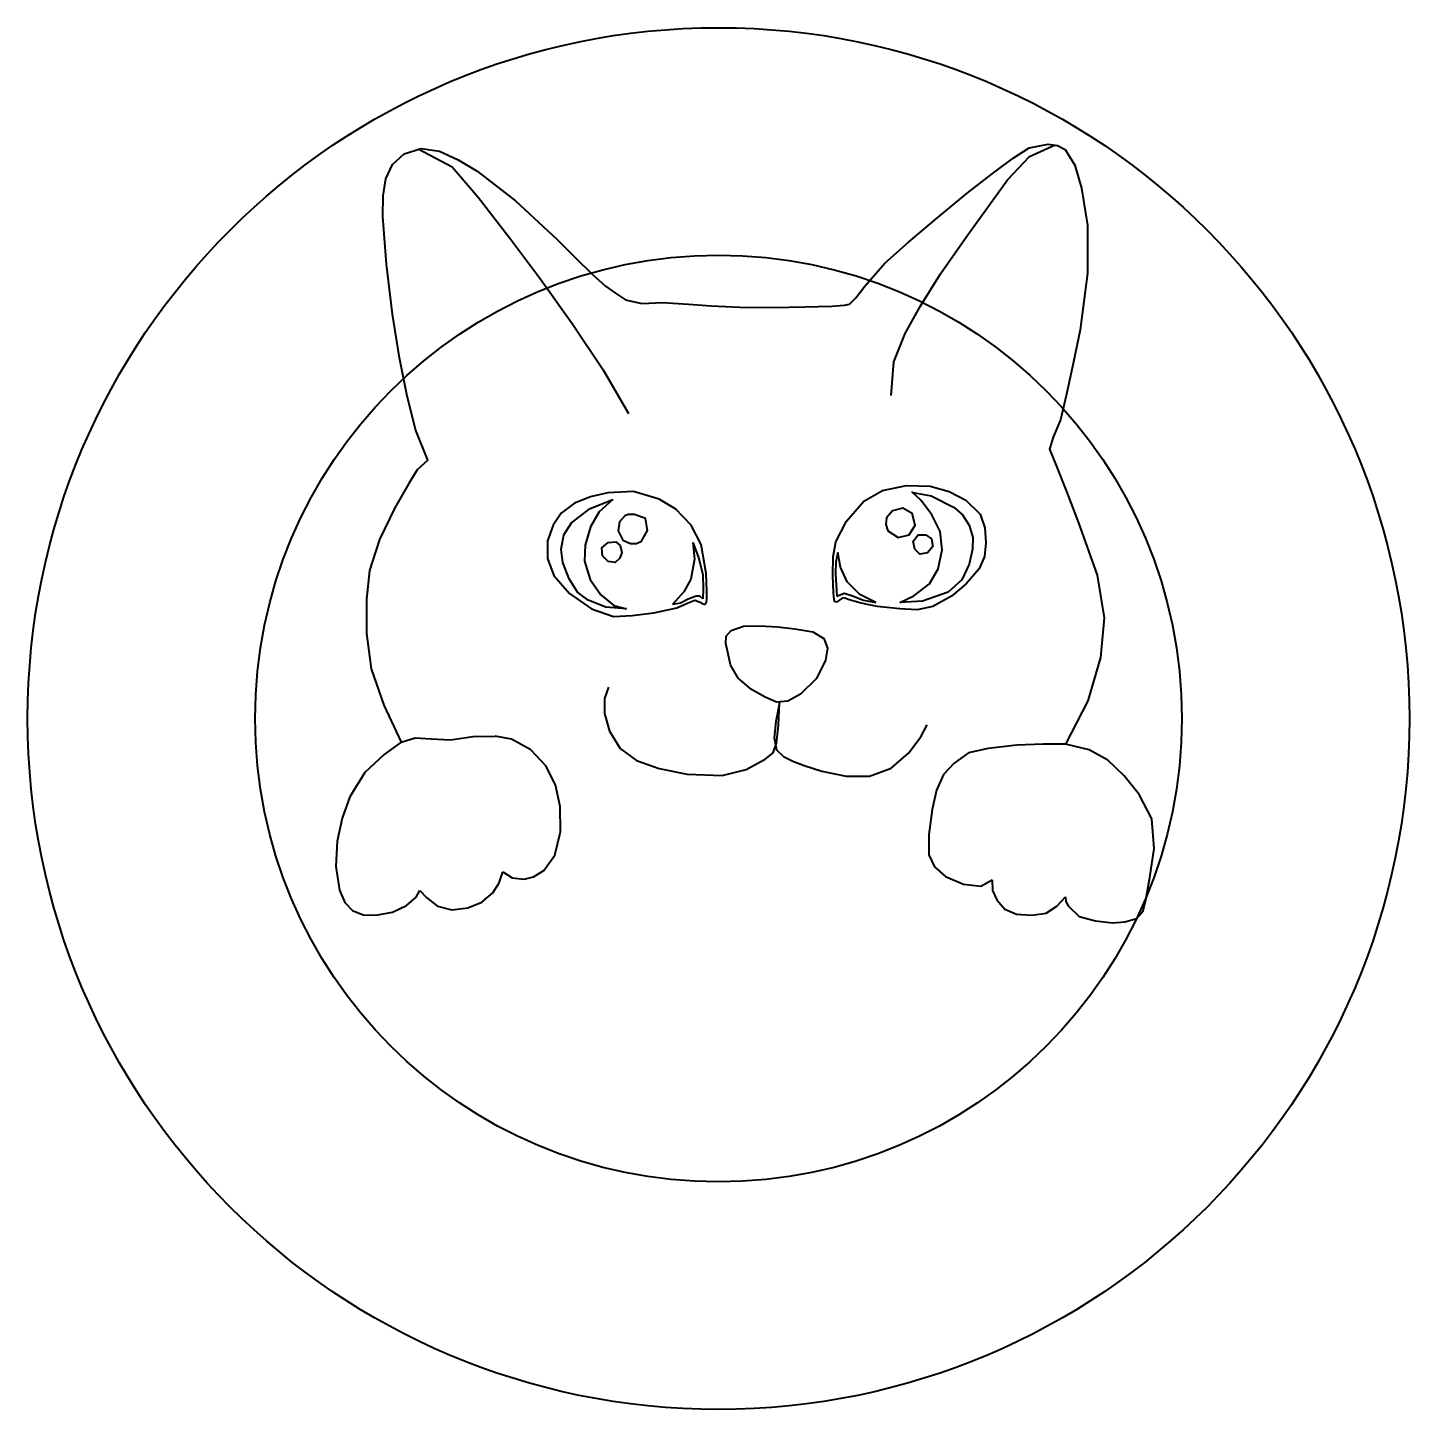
# Model space of a CAD drawing. Header units: millimetres. Extents: x -122 to 43, y -133 to 32.
import ezdxf

# ---------------------------------------------------------------- set-up
doc = ezdxf.new("R2010")
doc.units = ezdxf.units.MM
doc.layers.add('ModelSketch_Visible', color=7, linetype='Continuous', lineweight=40)

msp = doc.modelspace()

# ---------------------------------------------------------------- linework, layer by layer
at = {"layer": 'ModelSketch_Visible'}
for points in [[(-74.27, -19.8), (-75.75, -16.15), (-76.77, -11.96), (-77.63, -7.58), (-78.47, -2.37), (-79.2, 3.6), (-79.63, 9.3), (-79.6, 11.75), (-79.27, 13.81), (-78.47, 15.49), (-77.09, 16.76), (-75.08, 17.41), (-72.89, 17.08), (-70.64, 16.08), (-68.38, 14.7), (-63.79, 11.17), (-58.84, 6.58), (-56.63, 4.37), (-54.62, 2.39), (-53.05, 0.97), (-51.85, 0.15), (-50.64, -0.66), (-48.71, -1.12), (-46.22, -1), (-43.12, -1.17), (-40.41, -1.38), (-37.01, -1.53), (-33.08, -1.57), (-29.2, -1.51), (-26, -1.4), (-24.49, -1.29), (-23.88, -1.19), (-23.13, -0.41), (-22.06, 0.97), (-19.66, 3.7), (-16.84, 6.21), (-13.55, 9.01), (-9.83, 12.1), (-6.86, 14.4), (-4.32, 16.28), (-2.41, 17.5), (-0.15, 17.95), (0.96, 17.78), (1.88, 17.28), (3.04, 15.44), (3.83, 12.67), (4.55, 8.25), (4.56, 2.51), (3.66, -4.25), (2.83, -8.26), (2.03, -11.94), (1.33, -14.99), (0.44, -17.08), (0.02, -18.51), (0.81, -20.46), (2.03, -23.54), (3.48, -27.31), (5.7, -33.55), (6.54, -38.64), (6.11, -43.39), (4.57, -48.56), (1.93, -53.73)], [(-75.4, 17.38), (-71.35, 15.21), (-68.27, 11.61), (-64.6, 6.87), (-60.89, 1.92), (-57.01, -3.48), (-53.31, -9.01), (-50.31, -14.25)], [(-18.92, -12.09), (-18.61, -8.07), (-17.25, -4.68), (-15.43, -1.47), (-13.04, 2.45), (-9.89, 6.94), (-7.28, 10.53), (-5.01, 13.67), (-2.37, 16.46), (0.69, 17.85)], [(-74.27, -19.8), (-75.52, -20.98), (-76.55, -22.6), (-78.19, -25.52), (-80.05, -29.3), (-81.22, -33.01), (-81.6, -36.44), (-81.61, -40.51), (-81.04, -44.73), (-79.54, -49.08), (-77.47, -53.49)], [(-25.52, -36.78), (-25.65, -36.69), (-25.73, -36.46), (-25.81, -35.66), (-25.87, -33.54), (-25.83, -31.36), (-25.52, -29.58), (-24.23, -27.09), (-22.18, -24.72), (-19.93, -23.44), (-17.09, -22.83), (-14.24, -22.93), (-11.99, -23.54), (-10.01, -24.6), (-8.28, -26.27), (-7.72, -27.88), (-7.61, -29.68), (-7.75, -31.32), (-8.4, -32.8), (-9.94, -34.58), (-11.71, -36.06), (-13.94, -37.3), (-15.8, -37.7), (-17.89, -37.59), (-20.57, -37.29), (-22.49, -36.91), (-23.93, -36.5), (-24.43, -36.31), (-24.7, -36.27), (-25.17, -36.6), (-25.38, -36.74), (-25.52, -36.78)], [(-41.11, -37.01), (-40.99, -36.79), (-40.93, -36.48), (-40.93, -35.5), (-41.03, -33.35), (-41.62, -29.91), (-42.82, -27.6), (-44.65, -25.68), (-46.64, -24.49), (-49.69, -23.57), (-52.76, -23.72), (-54.85, -24.2), (-56.73, -24.96), (-58.32, -26.15), (-59.3, -27.59), (-59.98, -29.47), (-59.96, -31.58), (-59.2, -33.58), (-57.33, -35.74), (-54.72, -37.56), (-52.1, -38.5), (-49.85, -38.39), (-47.27, -38.07), (-44.52, -37.46), (-43.18, -36.87), (-42.37, -36.56), (-41.72, -36.77), (-41.39, -36.97), (-41.24, -37.03), (-41.11, -37.01)], [(-50.54, -37.59), (-53, -37.39), (-55.12, -36.54), (-56.39, -35.59), (-57.39, -34), (-58.12, -32.03), (-58.32, -30.46), (-58, -28.72), (-57.09, -27.32), (-54.89, -25.58), (-52.18, -24.52)], [(-52.18, -24.52), (-53.81, -25.97), (-54.85, -27.8), (-55.47, -29.96), (-55.53, -31.9), (-54.89, -34.07), (-53.61, -35.89), (-52.06, -37.18), (-50.54, -37.59)], [(-17.89, -36.83), (-16.21, -36.02), (-14.32, -34.59), (-13.28, -32.79), (-12.83, -30.53), (-13.06, -28.34), (-14.04, -26.35), (-15.32, -24.63), (-16.43, -23.6)], [(-16.31, -23.69), (-14.12, -24.08), (-11.39, -25.47), (-10.4, -26.34), (-9.61, -27.58), (-9.15, -29.04), (-9.2, -30.44), (-9.58, -32.26), (-10.49, -34.11), (-12.12, -35.58), (-15.18, -36.68), (-17.89, -36.83)], [(-50.72, -26.46), (-51.37, -27.19), (-51.52, -28.26), (-50.98, -29.36), (-50.05, -29.78), (-49.35, -29.77), (-48.73, -29.51), (-48.03, -28.21), (-48.25, -26.8), (-49.57, -26.29), (-50.34, -26.29), (-50.72, -26.46)], [(-18.76, -25.87), (-19.48, -26.72), (-19.55, -27.5), (-19.33, -28.27), (-18.09, -29.06), (-16.78, -28.72), (-16.04, -27.58), (-16.42, -26.18), (-17.52, -25.57), (-18.76, -25.87)], [(-52.73, -29.67), (-51.81, -29.58), (-51.28, -30.02), (-51.09, -30.84), (-51.33, -31.52), (-51.9, -32.05), (-52.73, -31.91), (-53.38, -31.24), (-53.47, -30.29), (-52.73, -29.67)], [(-42.59, -29.67), (-42.42, -31.64), (-42.85, -34.05), (-43.7, -35.55), (-45.05, -37.04)], [(-42.59, -29.67), (-41.94, -31.46), (-41.43, -33.49), (-41.39, -35.23), (-41.43, -36.4)], [(-14.78, -28.73), (-14.1, -29.22), (-13.94, -30.12), (-14.57, -30.87), (-15.47, -31.05), (-16.1, -30.43), (-16.3, -29.49), (-15.69, -28.73), (-14.78, -28.73)], [(-25.29, -30.85), (-25.53, -31.95), (-25.55, -33.38), (-25.4, -36.05)], [(-20.75, -36.83), (-22.66, -35.88), (-24.18, -34.37), (-24.98, -32.59), (-25.29, -30.85)], [(-41.43, -36.4), (-41.77, -36.05), (-42.21, -36.07), (-43.17, -36.41), (-44.1, -36.89), (-45.05, -37.04)], [(-25.4, -36.05), (-24.54, -35.72), (-23.54, -36.04), (-22.23, -36.56), (-20.75, -36.83)], [(-36.55, -39.66), (-34.66, -39.6), (-32.5, -39.73), (-30.42, -39.98), (-28.26, -40.31), (-26.95, -41.13), (-26.51, -42.28), (-26.74, -43.71), (-27.83, -45.88), (-29.74, -47.76), (-31.25, -48.61), (-32.6, -48.74), (-33.97, -48.14), (-35.58, -47.23), (-37.18, -45.87), (-38.11, -44.26), (-38.38, -42.96), (-38.68, -41.7), (-38.62, -40.84), (-38.01, -40.16), (-36.55, -39.66)], [(-52.7, -46.94), (-53.14, -48.29), (-53.16, -50.06), (-52.57, -52.19), (-51.28, -54.28), (-49.35, -55.68), (-46.63, -56.64), (-43.3, -57.31), (-39.12, -57.5), (-36.25, -56.75), (-33.96, -55.53), (-33.01, -54.79), (-32.61, -53.64), (-32.39, -51.49), (-32.25, -48.79)], [(-32.25, -48.79), (-32.7, -51.03), (-32.91, -53), (-32.61, -54.42), (-31.78, -55.22), (-30.67, -55.77), (-29.29, -56.31), (-27.21, -56.97), (-24.28, -57.58), (-21.51, -57.56), (-18.92, -56.6), (-16.83, -54.8), (-15.38, -52.87), (-14.6, -51.43)], [(-77.47, -53.49), (-75.77, -52.99), (-73.88, -53.1), (-71.56, -53.22), (-68.83, -52.82), (-66.22, -52.79)], [(-65.32, -69.01), (-64.19, -69.73), (-62.75, -69.89), (-61.63, -69.6), (-60.42, -68.85), (-59.11, -67.01), (-58.41, -64.21), (-58.46, -61.2), (-59.03, -58.62), (-60.15, -56.35), (-61.95, -54.42), (-64.25, -53.13), (-66.22, -52.79)], [(-77.47, -53.49), (-79.47, -54.96), (-81.8, -57.13), (-83.57, -60.04), (-84.5, -62.58), (-85.1, -65.35), (-85.25, -68.36), (-84.83, -71.2), (-84.2, -72.66), (-83.27, -73.63), (-82, -74.12), (-80.48, -74.19), (-78.47, -73.8), (-76.8, -73.02), (-75.65, -72.01), (-75.21, -71.21)], [(1.93, -53.73), (-0.76, -53.73), (-3.92, -53.85), (-7.34, -54.26), (-9.68, -54.76), (-11.38, -56.01), (-12.67, -57.37), (-13.49, -59.22), (-14.03, -61.53), (-14.4, -64.53), (-14.41, -66.95), (-13.75, -68.39), (-12.42, -69.56), (-10.28, -70.45), (-8.2, -70.69), (-6.83, -69.97)], [(1.93, -72), (1.94, -72.54), (2.22, -73.05), (3.54, -74.35), (5.49, -74.85), (7.51, -75.07), (9.01, -74.95), (10.39, -74.58), (11.19, -73.64), (11.49, -72.32), (11.97, -69.67), (12.49, -66.2), (12.21, -62.66), (10.72, -59.74), (8.94, -57.52), (6.98, -55.66), (4.75, -54.41), (1.93, -53.73)], [(-75.21, -71.21), (-74.4, -72.1), (-73.12, -73.08), (-71.39, -73.52), (-69.47, -73.31), (-67.83, -72.62), (-66.5, -71.51), (-65.74, -70.3), (-65.32, -69.01)], [(-6.83, -69.97), (-6.81, -71.21), (-6.31, -72.32), (-5.35, -73.44), (-3.93, -74.05), (-2.09, -74.16), (-0.4, -73.93), (0.89, -73.1), (1.93, -72)]]:
    msp.add_lwpolyline(points, dxfattribs=at)
for radius in [82.53, 55.36]:
    msp.add_circle((-39.54, -50.68), radius, dxfattribs=at)

doc.saveas('drawing.dxf')
